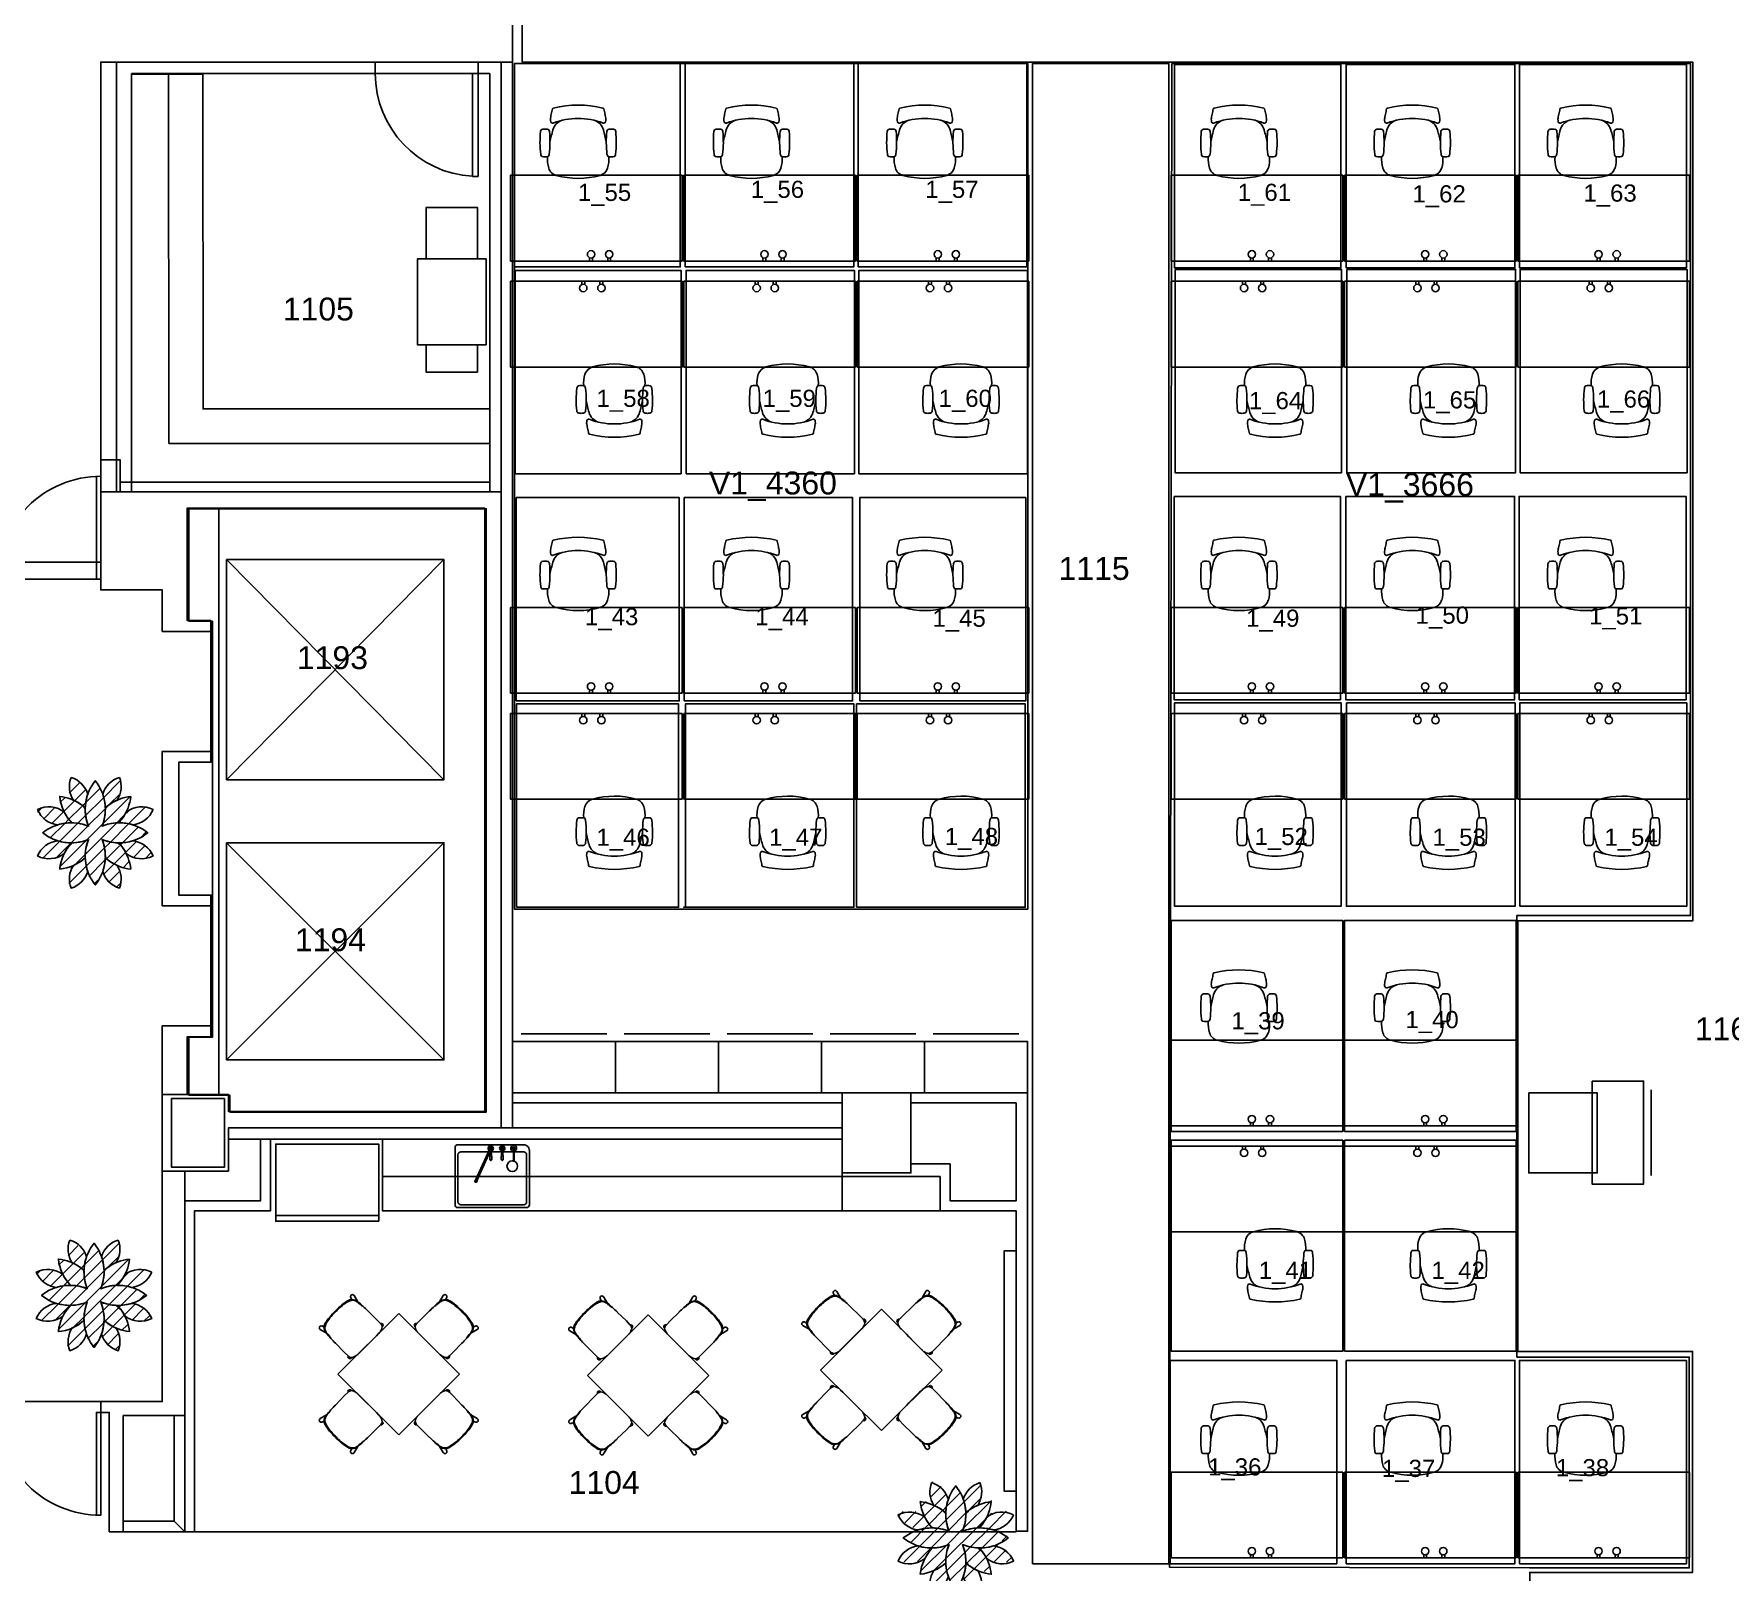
# Model space of a CAD drawing. Header units: inches. Extents: x 4 to 2210, y 3 to 2073.
# Drawn here: x 859 to 1452, y 1080 to 1618 of the extents above; entities that cross this region are included whole.
import ezdxf

# ---------------------------------------------------------------- set-up
doc = ezdxf.new("R2010")
doc.units = ezdxf.units.IN
doc.header["$MEASUREMENT"] = 0
for name, color, linetype in [('Planon_construction', 253, 'Continuous'), ('Planon_space', 40, 'Continuous'), ('Planon_space_number', 30, 'Continuous'), ('Planon_workspace', 210, 'Continuous'), ('Planon_workspace_number', 160, 'Continuous'), ('Planon_zone', 70, 'Continuous')]:
    doc.layers.add(name, color=color, linetype=linetype)
doc.styles.get("Standard").update_dxf_attribs({"font": 'arial.ttf'})
doc.styles.add('TEXT', font='arial.ttf')

# ---------------------------------------------------------------- blocks, each defined once
blk = doc.blocks.new('1Front_1100_A-4_Data_Elec 07 26 18_RDI BASE$0$30DOOR')
for p, q in [((0, 0), (0, 4)), ((36, 0), (36, 4))]:
    blk.add_line(p, q)
blk.add_lwpolyline([(0, -36), (0, 0), (2, 0), (2, -36)], close=True)
blk.add_arc((0, 0), 36, 273.18474, 0)
blk = doc.blocks.new('1Front_1100_A-4_Data_Elec 07 26 18_RDI BASE$0$SINK-01')
for p, q in [((0.19, -19.73), (4.98, -9.18)), ((0.34, -20.61), (5.44, -9.39)), ((-8.12, -20.75), (-8.12, -16.46)), ((-7.88, -20.75), (-7.88, -16.46)), ((-4.08, -16.48), (-3.92, -16.48)), ((-0.08, -16.48), (0.08, -16.48)), ((-3.77, -20.86), (-3.73, -20.75)), ((0.23, -20.85), (0.27, -20.75))]:
    blk.add_line(p, q)
for points in [[(-13.5, -1), (-13.5, -20, 0.414214), (-11.5, -22), (11.5, -22, 0.438303), (12.5, -21), (12.5, -1, 0.414214), (11.5, 0), (-12.5, 0)], [(10.5, -19.5), (10.5, -19.5, 0.414214), (11.5, -18.5), (11.5, -2, 0.414214), (10.5, -1), (-11.5, -1, 0.414214), (-12.5, -2), (-12.5, -18.5, 0.414214), (-11.5, -19.5), (-0.18, -19.5)]]:
    blk.add_lwpolyline(points, format="xyb")
for points in [[(-3.62, -20.75), (-4.38, -20.75)], [(-3.82, -19.5), (-3.71, -19.5)], [(0.38, -20.75), (-0.38, -20.75)], [(0.18, -19.5), (0.29, -19.5)], [(0.84, -19.5), (10.5, -19.5)]]:
    blk.add_lwpolyline(points)
blk.add_circle((-7.5, -14.5), 1.87)
for centre, radius, start, end in [((-12.5, -1), 1, 90, 180), ((5.21, -9.28), 0.411, 283.01549, 208.11333), ((5.21, -9.28), 0.25, 335.56441, 155.56441), ((-8, -16.46), 0.219, 304.88059, 235.11941), ((-8, -16.46), 0.125, 0, 180), ((-8, -20.75), 1.04, 96.93129, 83.06871), ((-8, -20.75), 0.45, 106.1146, 73.8854), ((-8, -20.75), 0.125, 180, 0), ((-4, -20.75), 0.929, 102.34274, 77.65726), ((-4, -20.75), 0.615, 113.70626, 66.29374), ((-4, -20.75), 0.25, 180, 335.56441), ((0, -20.75), 0.929, 102.34274, 49.9515), ((0, -20.75), 0.615, 113.70626, 41.5878), ((0, -20.75), 0.25, 180, 335.56441)]:
    blk.add_arc(centre, radius, start, end)
for points in [[(-4.08, -16.48), (-4.15, -16.57), (-4.38, -16.85), (-4.37, -17.68), (-4.17, -18.73), (-4.15, -19.85), (-4.32, -20.52), (-4.38, -20.75)], [(-3.92, -16.48), (-3.85, -16.57), (-3.62, -16.85), (-3.63, -17.68), (-3.83, -18.73), (-3.85, -19.85), (-3.68, -20.52), (-3.62, -20.75)], [(-0.08, -16.48), (-0.15, -16.57), (-0.38, -16.85), (-0.37, -17.67), (-0.17, -18.73), (-0.15, -19.85), (-0.32, -20.52), (-0.38, -20.75)], [(0.08, -16.48), (0.15, -16.57), (0.38, -16.85), (0.37, -17.67), (0.17, -18.73), (0.15, -19.85), (0.32, -20.52), (0.38, -20.75)]]:
    blk.add_open_spline(points, degree=3, knots=[0, 0, 0, 0, 0.319492, 1.083933, 2.296334, 3.631059, 4.357569, 4.357569, 4.357569, 4.357569])
blk = doc.blocks.new('1Front_1100_A-4_Data_Elec 07 26 18_RDI BASE$0$COPIER')
for points in [[(18, 0), (18, 18), (0, 18), (0, 0)], [(48, -3), (48, 21), (18, 21), (18, -3)], [(57.55, 0), (57.55, 18), (48, 18), (48, 0)]]:
    blk.add_lwpolyline(points, close=True)
blk = doc.blocks.new('Furniture_Workstation_5')
at = {"layer": 'Planon_construction'}
for p, q in [((0, -30), (0, 0)), ((0, 0), (60, 0)), ((60, 0), (60, -30)), ((27.69, -28.84), (27.69, -30)), ((28.71, -28.84), (28.71, -30)), ((34.02, -28.84), (34.02, -30)), ((35.04, -28.84), (35.04, -30)), ((60, -30), (0, -30))]:
    blk.add_line(p, q, dxfattribs=at)
for centre in [(28.2, -27.65), (34.53, -27.65)]:
    blk.add_circle(centre, 1.3, dxfattribs=at)
for centre, radius, start, end in [((23.67, -13.14), 37.67, 76.67131, 103.32868), ((17.25, 19.54), 3.25, 163.66611, 195.34742), ((14.72, 18.85), 0.629, 195.34742, 290.01739), ((18.2, 20.21), 4.08, 163.97064, 176.62728), ((-0.85, 25.69), 15.74, 343.97064, 350.87148), ((15.08, 23.13), 0.391, 103.32868, 170.87149), ((19.57, 14.57), 4.91, 108.25269, 164.80648), ((23.67, -4.17), 24.07, 68.71099, 111.289), ((27.77, 14.57), 4.91, 15.19351, 71.74731), ((32.27, 23.13), 0.391, 9.12852, 76.67131), ((32.63, 18.85), 0.629, 249.98261, 344.65259), ((48.2, 25.69), 15.74, 189.12851, 196.02936), ((29.14, 20.21), 4.08, 3.37272, 16.02936), ((30.1, 19.54), 3.25, 344.65259, 16.33388), ((46.76, 11.58), 36.43, 174.08772, 186.62292), ((11.43, 15.24), 0.906, 97.70655, 174.08772), ((12.08, 10.4), 5.78, 82.31001, 97.70655), ((12.74, 15.24), 0.906, 5.86246, 82.31001), ((-22.88, 11.58), 36.71, 353.42477, 5.86246), ((83.32, -2.74), 70.97, 164.81058, 168.30486), ((-35.98, -2.74), 70.97, 11.69514, 15.18941), ((70.22, 11.58), 36.71, 174.13755, 186.57525), ((34.61, 15.24), 0.906, 97.68998, 174.13755), ((35.26, 10.4), 5.78, 82.29345, 97.68998), ((35.92, 15.24), 0.906, 5.91227, 82.29345), ((0.58, 11.58), 36.43, 353.37709, 5.91227), ((16.71, 8.88), 6.32, 193.78643, 198.65138), ((11.16, 7.01), 0.458, 198.65138, 261.9819), ((12.09, 13.62), 7.14, 261.9819, 277.76099), ((23.87, 5.64), 10.93, 175.28136, 196.52135), ((12.99, 7.02), 0.471, 277.76099, 343.52411), ((4.99, 9.57), 8.87, 342.33271, 345.6469), ((42.35, 9.57), 8.87, 194.35308, 197.66728), ((34.35, 7.02), 0.471, 196.4759, 262.23901), ((23.48, 5.64), 10.93, 343.47865, 4.71865), ((35.25, 13.62), 7.14, 262.23901, 278.0181), ((36.18, 7.01), 0.458, 278.0181, 341.34861), ((30.63, 8.88), 6.32, 341.34861, 346.21356), ((17.04, 3.61), 3.8, 196.47844, 254.76217), ((30.3, 3.61), 3.8, 285.92398, 343.49154), ((23.67, 28.06), 29.14, 254.81823, 285.27333)]:
    blk.add_arc(centre, radius, start, end, dxfattribs=at)
blk = doc.blocks.new('A-FURN-SOCIAL-STATION')
at = {"layer": 'Planon_construction'}
for p, q in [((-340, 546), (-332, 529)), ((-289, 513), (-315, 556)), ((308, 556), (282, 513)), ((325, 529), (333, 546)), ((-3, 432), (-428, 7)), ((-156, 388), (-220, 450)), ((-131, 362), (-156, 388)), ((-124, 362), (-131, 362)), ((421, 7), (-3, 432)), ((124, 362), (117, 362)), ((149, 388), (124, 362)), ((213, 450), (149, 388)), ((-552, 319), (-509, 293)), ((-525, 336), (-542, 344)), ((502, 293), (545, 319)), ((535, 344), (518, 336)), ((-446, 223), (-384, 160)), ((-384, 160), (-358, 134)), ((-358, 134), (-358, 128)), ((351, 134), (377, 160)), ((351, 128), (351, 134)), ((377, 160), (439, 223)), ((-428, 7), (-3, -417)), ((-3, -417), (421, 7)), ((-358, -113), (-358, -120)), ((351, -120), (351, -113)), ((-384, -145), (-446, -209)), ((-358, -120), (-384, -145)), ((377, -145), (351, -120)), ((439, -209), (377, -145)), ((-509, -278), (-552, -304)), ((-542, -329), (-525, -321)), ((-156, -373), (-131, -347)), ((-131, -347), (-124, -347)), ((117, -347), (124, -347)), ((124, -347), (149, -373)), ((545, -304), (502, -278)), ((518, -321), (535, -329)), ((-220, -435), (-156, -373)), ((149, -373), (213, -435)), ((-332, -514), (-340, -531)), ((-315, -541), (-289, -498)), ((282, -498), (308, -541)), ((333, -531), (325, -514))]:
    blk.add_line(p, q, dxfattribs=at)
for centre, radius, start, end in [((-151, 176), 397, 122.7486, 137.0977), ((-211, 265), 295, 120.5124, 130.0643), ((-310, 422), 104, 104.2487, 122.7486), ((-326, 459), 70.4, 95.2454, 120.5124), ((-327, 550), 13.3, 27, 197), ((-325, 481), 43.5, 75.7513, 104.2487), ((-332, 462), 66.7, 49.901, 90.0128), ((-338, 450), 76.5, 48.1334, 71.535), ((-1175, -530), 1369, 45.7023, 49.6451), ((-3609, -3729), 5383, 51.4619, 51.8969), ((1168, -530), 1369, 130.3549, 134.2977), ((3602, -3729), 5383, 128.1031, 128.5381), ((331, 450), 76.5, 108.465, 131.8666), ((325, 462), 66.7, 89.9872, 130.099), ((318, 481), 43.5, 75.7513, 104.2487), ((320, 550), 13.3, 343, 153), ((319, 459), 70.4, 59.4876, 84.7546), ((303, 422), 104, 57.2514, 75.7513), ((204, 265), 295, 49.6154, 59.4876), ((144, 176), 397, 42.9023, 57.2514), ((-455, 330), 70.4, 149.4876, 174.7546), ((-418, 314), 104, 147.2514, 165.7513), ((-261, 215), 295, 139.6154, 149.4876), ((-172, 155), 397, 132.9023, 147.2514), ((-169, 327), 52, 12.5471, 42.585), ((-126, 349), 13.4, 306.3648, 79.8964), ((119, 349), 13.4, 100.1036, 233.6352), ((162, 327), 52.6, 137.702, 167.3632), ((165, 155), 397, 32.7486, 47.0977), ((254, 215), 295, 30.5124, 40.0643), ((411, 314), 104, 14.2487, 32.7486), ((448, 330), 70.4, 5.2454, 30.5124), ((-546, 331), 13.3, 73, 243), ((-458, 336), 66.7, 179.9872, 220.099), ((-477, 329), 43.5, 165.7513, 194.2487), ((-446, 342), 76.5, 198.465, 221.8666), ((534, 1179), 1369, 220.3549, 224.2977), ((3733, 3613), 5383, 218.1031, 218.5381), ((-9968, 9972), 13792, 314.5623, 315.4377), ((-275, 419), 183, 316.9822, 320.7701), ((-189, 348), 71.2, 320.7701, 351.8668), ((182, 348), 71.2, 188.1332, 219.2299), ((268, 419), 183, 219.2299, 223.0178), ((9961, 9972), 13792, 224.5623, 225.4377), ((-541, 1179), 1369, 315.7023, 319.6451), ((-3740, 3613), 5383, 321.4619, 321.8969), ((439, 342), 76.5, 318.1334, 341.535), ((451, 336), 66.7, 319.901, 0.0128), ((470, 329), 43.5, 345.7513, 14.2487), ((539, 331), 13.3, 297, 107), ((-323, 173), 52.6, 227.702, 257.3632), ((-345, 130), 13.4, 190.1036, 323.6352), ((-345, 193), 71.2, 278.1332, 309.2299), ((-415, 279), 183, 309.2299, 313.0178), ((408, 279), 183, 226.9822, 230.7701), ((338, 193), 71.2, 230.7701, 261.8668), ((316, 173), 52, 282.5471, 312.585), ((338, 130), 13.4, 216.3648, 349.8964), ((-345, -115), 13.4, 36.3648, 169.8964), ((-323, -158), 52, 102.5471, 132.585), ((-345, -178), 71.2, 50.7701, 81.8668), ((338, -178), 71.2, 98.1332, 129.2299), ((338, -115), 13.4, 10.1036, 143.6352), ((316, -159), 52.6, 47.702, 77.3632), ((534, -1165), 1369, 135.7023, 139.6451), ((-415, -264), 183, 46.9822, 50.7701), ((-9968, -9957), 13792, 44.5623, 45.4377), ((9961, -9957), 13792, 134.5623, 135.4377), ((408, -264), 183, 129.2299, 133.0178), ((-541, -1165), 1369, 40.3549, 44.2977), ((-546, -316), 13.3, 117, 287), ((-458, -321), 66.7, 139.901, 180.0128), ((-455, -315), 70.4, 185.2454, 210.5124), ((-477, -314), 43.5, 165.7513, 194.2487), ((-446, -327), 76.5, 138.1334, 161.535), ((-418, -299), 104, 194.2487, 212.7486), ((-261, -201), 295, 210.5124, 220.0643), ((-172, -140), 397, 212.7486, 227.0977), ((3733, -3598), 5383, 141.4619, 141.8969), ((-275, -404), 183, 39.2299, 43.0178), ((-189, -334), 71.2, 8.1332, 39.2299), ((-169, -312), 52.6, 317.702, 347.3632), ((-126, -334), 13.4, 280.1036, 53.6352), ((119, -334), 13.4, 126.3648, 259.8964), ((182, -334), 71.2, 140.7701, 171.8668), ((162, -312), 52, 192.5471, 222.585), ((268, -404), 183, 136.9822, 140.7701), ((165, -140), 397, 312.9023, 327.2514), ((-3740, -3598), 5383, 38.1031, 38.5381), ((254, -201), 295, 319.6154, 329.4876), ((439, -327), 76.5, 18.465, 41.8666), ((411, -299), 104, 327.2514, 345.7513), ((451, -321), 66.7, 359.9872, 40.099), ((448, -315), 70.4, 329.4876, 354.7546), ((470, -314), 43.5, 345.7513, 14.2487), ((539, -316), 13.3, 253, 63), ((-151, -161), 397, 222.9023, 237.2514), ((-1175, 545), 1369, 310.3549, 314.2977), ((-3609, 3744), 5383, 308.1031, 308.5381), ((1168, 545), 1369, 225.7023, 229.6451), ((3602, 3744), 5383, 231.4619, 231.8969), ((144, -161), 397, 302.7486, 317.0977), ((-211, -250), 295, 229.6154, 239.4876), ((-310, -408), 104, 237.2514, 255.7513), ((-326, -444), 70.4, 239.4876, 264.7546), ((-327, -535), 13.3, 163, 333), ((-325, -466), 43.5, 255.7513, 284.2487), ((-332, -447), 66.7, 269.9872, 310.099), ((-338, -436), 76.5, 288.465, 311.8666), ((331, -436), 76.5, 228.1334, 251.535), ((325, -447), 66.7, 229.901, 270.0128), ((318, -466), 43.5, 255.7513, 284.2487), ((320, -535), 13.3, 207, 17), ((319, -444), 70.4, 275.2454, 300.5124), ((303, -408), 104, 284.2487, 302.7486), ((204, -250), 295, 300.5124, 310.0643)]:
    blk.add_arc(centre, radius, start, end, dxfattribs=at)
for points in [[(-402, 491), (-417, 478), (-446, 451), (-473, 422), (-486, 407)], [(480, 406), (467, 421), (440, 450), (411, 477), (396, 490)], [(131, 370), (132, 370), (132, 371), (132, 371)], [(-366, 142), (-367, 142), (-367, 143), (-367, 143)], [(359, -128), (360, -128), (360, -128), (360, -128)], [(-138, -355), (-139, -356), (-139, -356), (-139, -356)], [(-487, -391), (-474, -406), (-447, -435), (-418, -462), (-403, -475)], [(395, -476), (410, -463), (439, -436), (466, -407), (479, -392)]]:
    blk.add_open_spline(points, degree=3, dxfattribs=at)
blk = doc.blocks.new('82_planting_generic - 82_planter_round_1200mm-2861272-Planon FM - 1e Verdieping')
at = {"layer": 'Planon_construction', "linetype": 'Continuous'}
blk.add_line((-368, -9), (-360, 0), dxfattribs=at)
at = {"layer": 'Planon_construction'}
for points in [[(45, 38, 0.273397), (-2, 356, 0.273397), (-49, 38, 0.27562), (-369, -8, 0.275602), (-49, -54, 0.273354), (-2, -372, 0.273354), (45, -54, 0.275602), (365, -8, 0.27562)], [(-171, 379, 0.244626), (-155, 220, -0.078598), (-72, 167, -0.077601), (-54, 262, 0.249774)], [(167, 379, 0.249774), (50, 262, -0.077601), (68, 167, -0.078598), (151, 220, 0.244626)], [(-72, 160, 0.025563), (-99, 188, 0.130684), (-251, 246, 0.164541), (-166, 62, -0.095401), (-49, 38, -0.099448)], [(246, 246, 0.130684), (95, 188, 0.025563), (68, 160, -0.099448), (45, 38, -0.088664), (153, 62, 0.031659), (188, 94, 0.130684)], [(-219, 137, 0.289305), (-406, 154, 0.274935), (-264, 48, -0.078844), (-166, 62, -0.073056)], [(402, 154, 0.289305), (214, 137, -0.073056), (162, 62, -0.078844), (260, 48, 0.274935)], [(-166, -78, -0.078814), (-264, -64, 0.274935), (-406, -170, 0.290007), (-219, -153, -0.073048)], [(-72, -183, -0.104586), (-49, -54, -0.095414), (-166, -78, 0.164497), (-251, -262, 0.158425)], [(188, -110, 0.031615), (153, -78, -0.088688), (45, -54, -0.099407), (68, -176, 0.025563), (95, -204, 0.130684), (246, -262, 0.130684)], [(260, -64, -0.078814), (162, -78, -0.073069), (215, -153, 0.289243), (402, -170, 0.274935)], [(-54, -278, -0.077617), (-72, -183, -0.078566), (-155, -236, 0.244728), (-171, -395, 0.249807)], [(151, -236, -0.078566), (68, -183, -0.077617), (50, -278, 0.249807), (167, -395, 0.244728)]]:
    blk.add_lwpolyline(points, format="xyb", close=True, dxfattribs=at)

msp = doc.modelspace()

# ---------------------------------------------------------------- linework, layer by layer
at = {"layer": 'Planon_construction'}
for p, q in [((1022.56, 1235.03), (1022.56, 1607.78)), ((1018.56, 1460.85), (889.31, 1460.87)), ((882.56, 1457.53), (1022.56, 1457.53)), ((923.81, 1246.65), (923.81, 1451.78)), ((926.56, 1433.78), (1002.56, 1356.78)), ((1002.56, 1433.78), (926.56, 1356.78)), ((904.06, 1423.18), (882.56, 1423.18)), ((926.56, 1334.78), (1002.56, 1258.78)), ((1002.56, 1334.78), (926.56, 1258.78)), ((926.56, 1258.78), (926.56, 1334.78)), ((926.56, 1334.78), (1002.56, 1334.78)), ((1002.56, 1258.78), (1002.56, 1334.78)), ((1027.19, 1265.28), (1027.19, 1265.28)), ((1059.56, 1267.9), (1029.56, 1267.9)), ((1062.56, 1265.28), (1062.56, 1247.28)), ((1063.19, 1265.28), (1063.19, 1265.28)), ((1095.56, 1267.9), (1065.56, 1267.9)), ((1098.56, 1247.28), (1098.56, 1265.28)), ((1099.19, 1265.28), (1099.19, 1265.28)), ((1131.56, 1267.9), (1101.56, 1267.9)), ((1134.56, 1247.28), (1134.56, 1265.28)), ((1135.19, 1265.28), (1135.19, 1265.28)), ((1167.56, 1267.9), (1137.56, 1267.9)), ((1170.56, 1247.28), (1170.56, 1265.28)), ((1171.19, 1265.28), (1171.19, 1265.28)), ((1203.56, 1267.9), (1173.56, 1267.9)), ((926.56, 1258.78), (1002.56, 1258.78)), ((1165.81, 1247.28), (1026.56, 1247.28)), ((1421.98, 1250.75), (1421.98, 1250.75)), ((1424.61, 1218.38), (1424.61, 1248.38)), ((1141.81, 1243.78), (1026.56, 1243.78)), ((911.94, 1134.4), (911.94, 1219.9)), ((979.74, 1204.36), (943.74, 1204.36)), ((890.44, 1097.53), (908.19, 1097.53)), ((885.56, 1093.79), (890.44, 1093.78))]:
    msp.add_line(p, q, dxfattribs=at)
at = {"layer": 'Planon_construction', "linetype": 'Continuous'}
for p, q in [((871.57, 1352.08), (875.15, 1355.66)), ((871.59, 1356.59), (872.33, 1357.33)), ((860.5, 1345.5), (861.88, 1346.88)), ((862.49, 1343), (866.4, 1346.91)), ((868.28, 1348.79), (869.96, 1350.47)), ((865.33, 1341.35), (869.43, 1345.45)), ((896.53, 1336.63), (898.32, 1338.42)), ((884.46, 1329.05), (889.14, 1333.73)), ((893.85, 1329.46), (897.89, 1333.5)), ((898.06, 1329.18), (899.99, 1331.11)), ((885.25, 1320.86), (889, 1324.61)), ((890.27, 1325.88), (892.3, 1327.91)), ((880.12, 1320.22), (881.6, 1321.69)), ((887.94, 1319.06), (889.28, 1320.4)), ((871.13, 1190.31), (874.71, 1193.89)), ((871.15, 1194.83), (871.89, 1195.56)), ((867.84, 1187.02), (869.52, 1188.7)), ((860.06, 1183.74), (861.44, 1185.11)), ((862.05, 1181.23), (865.95, 1185.14)), ((864.89, 1179.58), (868.99, 1183.68)), ((896.09, 1174.86), (897.88, 1176.65)), ((884.02, 1167.28), (888.7, 1171.96)), ((893.41, 1167.69), (897.45, 1171.73)), ((897.62, 1167.41), (899.55, 1169.34)), ((884.81, 1159.09), (888.56, 1162.84)), ((889.83, 1164.11), (891.86, 1166.15)), ((879.68, 1158.45), (881.15, 1159.93)), ((887.5, 1157.3), (888.84, 1158.64)), ((1172.76, 1106.03), (1176.34, 1109.61)), ((1172.78, 1110.55), (1173.52, 1111.28)), ((1169.47, 1102.74), (1171.15, 1104.42)), ((1161.69, 1099.46), (1163.07, 1100.83)), ((1163.68, 1096.95), (1167.58, 1100.86)), ((1166.52, 1095.3), (1170.62, 1099.4)), ((1197.72, 1090.58), (1199.51, 1092.37)), ((1185.65, 1083), (1190.33, 1087.68)), ((1195.04, 1083.41), (1199.08, 1087.45)), ((1191.46, 1079.83), (1193.49, 1081.87)), ((1199.25, 1083.13), (1201.18, 1085.06))]:
    msp.add_line(p, q, dxfattribs=at)
at = {"layer": 'Planon_construction'}
for points in [[(978.56, 1607.78), (882.56, 1607.78), (882.56, 1423.18)], [(888.05, 1457.53), (888.05, 1607.78)], [(1026.56, 1235.03), (1026.56, 1607.78), (1014.56, 1607.78)], [(893.32, 1457.53), (893.32, 1603.78), (978.56, 1603.78)], [(1014.56, 1603.78), (1018.56, 1603.78), (1018.56, 1457.53)], [(882.56, 1468.68), (889.31, 1468.68), (889.31, 1457.53)], [(904.06, 1423.18), (904.06, 1408.68), (921.06, 1408.68), (921.06, 1412.43), (912.81, 1412.43), (912.81, 1451.78), (1016.81, 1451.78), (1016.81, 1240.78), (927.19, 1240.78), (927.19, 1246.65), (904.06, 1246.65)], [(927.74, 1240.58), (927.74, 1246.46), (913.36, 1246.45), (913.36, 1266.73), (921.61, 1266.73), (921.61, 1412.23), (913.36, 1412.23), (913.36, 1451.58), (1017.36, 1451.58), (1017.36, 1240.58), (927.74, 1240.58)], [(885.56, 1093.79), (885.56, 1135.53), (882.56, 1135.53), (882.56, 1139.28), (904.06, 1139.28), (904.06, 1270.68), (921.06, 1270.68), (921.06, 1266.93), (912.81, 1266.93), (912.81, 1246.65)], [(1141.81, 1206.04), (1176.01, 1206.04), (1176, 1218.02), (1141.79, 1218.02), (1141.81, 1218.03), (1176.01, 1218.02), (1176.01, 1206.04), (1202.6, 1206.04), (1202.6, 1093.95), (1206.6, 1093.95), (1206.6, 1247.26), (1165.81, 1247.26)], [(1165.81, 1222.4), (1179.51, 1222.4), (1179.51, 1209.54), (1202.6, 1209.54), (1202.6, 1243.76), (1165.81, 1243.76)], [(904.06, 1219.9), (927.19, 1219.9), (927.19, 1235.03), (1141.81, 1235.03)], [(941.94, 1231.04), (941.94, 1206.04), (915.35, 1206.04), (915.35, 1093.79), (911.94, 1093.79)], [(938.44, 1231.04), (938.44, 1209.54), (911.94, 1209.54)], [(927.19, 1231.04), (1141.81, 1231.04), (1141.81, 1218.03), (981.03, 1218.03)], [(911.94, 1093.79), (890.44, 1093.78), (890.44, 1134.4), (911.94, 1134.4), (911.94, 1093.79)], [(908.19, 1134.4), (908.19, 1097.53), (911.94, 1093.79)]]:
    msp.add_lwpolyline(points, dxfattribs=at)
for points in [[(918.25, 1603.55), (893.3, 1603.55), (893.32, 1460.87), (1018.56, 1460.89), (1018.56, 1469.11), (1018.56, 1486.47), (918.36, 1486.49)], [(893.3, 1603.55), (893.32, 1460.87), (1018.56, 1460.89), (1018.56, 1474.4), (906.4, 1474.4), (906.28, 1603.55)], [(1002.56, 1356.78), (926.56, 1356.78), (926.56, 1433.78), (1002.56, 1433.78)], [(904.06, 1312.68), (904.06, 1366.68), (921.06, 1366.68), (921.06, 1362.93), (909.81, 1362.93), (909.81, 1316.43), (921.06, 1316.43), (921.06, 1312.68)], [(1206.56, 1247.28), (1026.56, 1247.28), (1026.56, 1265.28), (1206.56, 1265.28)], [(1403.98, 1251.38), (1421.98, 1251.38), (1421.98, 1215.38), (1403.98, 1215.38)], [(1141.81, 1247.28), (1141.81, 1219.28), (1165.81, 1219.28), (1165.81, 1247.28)], [(1381.81, 1247.28), (1381.81, 1219.28), (1405.81, 1219.28), (1405.81, 1247.28)], [(907.31, 1245.28), (907.31, 1221.28), (925.81, 1221.28), (925.81, 1245.28)], [(979.74, 1202.36), (979.74, 1229.36), (943.74, 1229.36), (943.74, 1202.36)], [(1141.81, 1231.04), (981.03, 1231.04), (981.03, 1206.04), (1141.81, 1206.04)], [(1202.6, 1192.01), (1202.6, 1107.98), (1198.38, 1107.98), (1198.38, 1192.01)]]:
    msp.add_lwpolyline(points, close=True, dxfattribs=at)
for points in [[(818.06, 1456.93), (818.06, 1426.93), (816.56, 1426.93), (816.56, 1456.97, -0.413932), (846.56, 1426.93, -0.414214), (882.56, 1462.93), (882.56, 1426.93), (881.06, 1426.93), (881.06, 1462.93)], [(818.06, 1105.53), (818.06, 1135.53), (816.56, 1135.53), (816.56, 1105.49, 0.413932), (846.56, 1135.53, 0.414214), (882.56, 1099.53), (882.56, 1135.53), (881.06, 1135.53), (881.06, 1099.53)]]:
    msp.add_lwpolyline(points, format="xyb", dxfattribs=at)
at = {"layer": 'Planon_construction', "linetype": 'Continuous'}
for points in [[(862.22, 1329.26), (868.04, 1335.08), (874.39, 1341.43), (877.01, 1344.05), (883.35, 1350.39), (889.2, 1356.24)], [(869.47, 1345.49), (873.26, 1349.28), (877.12, 1353.14)], [(876.01, 1347.54), (876.98, 1348.51), (882.1, 1353.63)], [(864.78, 1336.31), (869.98, 1341.51), (871.2, 1342.73), (875.95, 1347.48)], [(866.92, 1329.47), (872.05, 1334.6), (877.9, 1340.45), (877.97, 1340.52), (883.86, 1346.41), (885.76, 1348.31), (888.96, 1351.51)], [(868.01, 1326.07), (877.6, 1335.66), (882.91, 1340.97), (892.76, 1350.82)], [(871.4, 1320.48), (877.24, 1326.32), (883.61, 1332.69), (885.8, 1334.88), (892.18, 1341.26), (897.98, 1347.06)], [(872.16, 1325.73), (873.51, 1327.08), (876.85, 1330.42), (888.04, 1341.61), (890.33, 1343.9), (892.79, 1346.36)], [(883.39, 1323.49), (887.05, 1327.15), (891.03, 1331.13), (894.92, 1335.02)], [(889.23, 1333.82), (890.06, 1334.65), (895.53, 1340.12)], [(878.4, 1322.99), (883.8, 1328.39), (884.36, 1328.95)], [(861.78, 1167.49), (867.6, 1173.31), (873.95, 1179.66), (876.57, 1182.28), (882.91, 1188.62), (888.76, 1194.47)], [(866.48, 1167.71), (871.61, 1172.83), (877.46, 1178.68), (877.52, 1178.75), (883.42, 1184.65), (885.32, 1186.54), (888.52, 1189.74)], [(867.57, 1164.3), (877.16, 1173.89), (882.47, 1179.2), (892.32, 1189.05)], [(869.03, 1183.72), (872.82, 1187.51), (876.68, 1191.37)], [(875.57, 1185.77), (876.54, 1186.74), (881.66, 1191.86)], [(864.34, 1174.54), (869.54, 1179.74), (870.76, 1180.97), (875.51, 1185.72)], [(870.96, 1158.72), (876.8, 1164.55), (883.17, 1170.92), (885.36, 1173.12), (891.74, 1179.49), (897.54, 1185.29)], [(871.72, 1163.96), (873.07, 1165.31), (876.41, 1168.65), (887.6, 1179.84), (889.89, 1182.13), (892.35, 1184.59)], [(888.79, 1172.05), (889.62, 1172.88), (895.09, 1178.35)], [(882.95, 1161.72), (886.61, 1165.39), (890.59, 1169.36), (894.48, 1173.25)], [(877.96, 1161.23), (883.36, 1166.62), (883.92, 1167.18)], [(1163.41, 1083.21), (1169.23, 1089.03), (1175.58, 1095.38), (1178.2, 1098), (1184.54, 1104.34), (1190.39, 1110.19)], [(1168.11, 1083.43), (1173.24, 1088.55), (1179.09, 1094.4), (1179.15, 1094.47), (1185.05, 1100.37), (1186.95, 1102.26), (1190.15, 1105.46)], [(1169.2, 1080.02), (1178.79, 1089.61), (1184.1, 1094.92), (1193.95, 1104.77)], [(1170.66, 1099.44), (1174.45, 1103.23), (1178.31, 1107.09)], [(1177.2, 1101.49), (1178.17, 1102.46), (1183.29, 1107.58)], [(1165.97, 1090.26), (1171.17, 1095.46), (1172.39, 1096.69), (1177.14, 1101.44)], [(1172.59, 1074.44), (1178.43, 1080.27), (1184.8, 1086.64), (1186.99, 1088.84), (1193.37, 1095.21), (1199.17, 1101.01)], [(1173.35, 1079.68), (1174.7, 1081.03), (1178.04, 1084.37), (1189.23, 1095.56), (1191.52, 1097.85), (1193.98, 1100.31)], [(1190.42, 1087.77), (1191.25, 1088.6), (1196.72, 1094.07)], [(1184.58, 1077.44), (1188.24, 1081.11), (1192.22, 1085.08), (1196.11, 1088.97)], [(1179.59, 1076.95), (1184.99, 1082.34), (1185.55, 1082.9)]]:
    msp.add_lwpolyline(points, dxfattribs=at)
at = {"layer": 'Planon_space'}
for points in [[(1029.94, 1607.78), (1029.94, 1667.53), (1385.84, 1667.6), (1385.84, 1699.29), (1405.81, 1699.29), (1405.81, 1727.28), (1385.84, 1727.29), (1385.84, 1829.57), (1486.36, 1829.57)], [(1486.36, 875.15), (1405.81, 875.15), (1405.81, 875.15), (1382.2, 875.15), (1382.2, 1079.58), (1438.4, 1079.58), (1439.11, 1079.58), (1439.11, 1156.85), (1378.02, 1156.85), (1378.02, 1307.43), (1439.19, 1307.43), (1439.19, 1607.77), (1029.94, 1607.78)], [(816.56, 1426.93), (882.56, 1426.93), (882.56, 1423.18), (904.06, 1423.18), (904.06, 1408.68), (921.06, 1408.68), (921.06, 1366.68), (904.06, 1366.68), (904.06, 1312.68), (921.06, 1312.68), (921.06, 1270.68), (904.06, 1270.68), (904.06, 1139.28), (794.48, 1139.28)]]:
    msp.add_lwpolyline(points, dxfattribs=at)
for points in [[(882.56, 1607.78), (882.56, 1432.93), (813.56, 1432.93), (813.56, 1464.93), (816.56, 1464.93), (816.56, 1468.68), (813.56, 1468.68), (813.56, 1607.52), (644.69, 1607.52), (644.69, 1589.03), (596.94, 1589.03), (596.94, 1607.53), (413.85, 1607.54), (413.85, 1667.53), (1026.56, 1667.53), (1026.56, 1607.78), (882.56, 1607.78)], [(1208.35, 1607.28), (1256.05, 1607.28), (1256.05, 1082.62), (1208.35, 1082.62)], [(893.32, 1460.87), (893.32, 1603.78), (1018.56, 1603.78), (1018.56, 1460.85), (893.32, 1460.87)], [(926.56, 1433.78), (1002.56, 1433.78), (1002.56, 1356.78), (926.56, 1356.78)], [(926.56, 1334.78), (1002.56, 1334.78), (1002.56, 1258.78), (926.56, 1258.78)], [(915.35, 1093.79), (915.35, 1206.04), (941.94, 1206.04), (941.94, 1231.04), (1141.81, 1231.04), (1141.81, 1218.03), (1176.01, 1218.02), (1176.01, 1206.04), (1202.6, 1206.04), (1202.6, 1093.79), (915.35, 1093.79)]]:
    msp.add_lwpolyline(points, close=True, dxfattribs=at)
at = {"layer": 'Planon_workspace', "linetype": 'Continuous'}
for points in [[(1027.21, 1536.17), (1027.21, 1607.28), (1085.2, 1607.28), (1085.2, 1536.17), (1028.52, 1536.17)], [(1086.94, 1536.17), (1086.94, 1607.28), (1145.81, 1607.28), (1145.81, 1536.17), (1086.94, 1536.17)], [(1147.41, 1536.17), (1147.41, 1607.28), (1206.36, 1607.28), (1206.36, 1536.17), (1147.41, 1536.17)], [(1257.93, 1606.9), (1316.14, 1606.9), (1316.14, 1535.79), (1257.93, 1535.79), (1257.93, 1606.9)], [(1318.04, 1606.9), (1377.01, 1606.9), (1377.01, 1535.79), (1318.04, 1535.79), (1318.04, 1606.9)], [(1378.6, 1535.79), (1378.6, 1606.9), (1436.98, 1606.9), (1436.98, 1535.79), (1378.6, 1535.79)], [(1027.47, 1463.79), (1027.47, 1534.91), (1085.46, 1534.91), (1085.46, 1463.79), (1028.77, 1463.79)], [(1087.2, 1463.79), (1087.2, 1534.91), (1146.07, 1534.91), (1146.07, 1463.79), (1087.2, 1463.79)], [(1147.67, 1463.79), (1147.67, 1534.91), (1206.62, 1534.91), (1206.62, 1463.79), (1147.67, 1463.79)], [(1258.16, 1535.28), (1316.36, 1535.28), (1316.36, 1464.16), (1258.16, 1464.16), (1258.16, 1535.28)], [(1318.26, 1535.28), (1377.23, 1535.28), (1377.23, 1464.16), (1318.26, 1464.16), (1318.26, 1535.28)], [(1378.83, 1464.16), (1378.83, 1535.28), (1437.2, 1535.27), (1437.21, 1464.16), (1378.83, 1464.16)], [(1027.85, 1384.33), (1027.85, 1455.44), (1084.82, 1455.44), (1084.82, 1384.33), (1028.13, 1384.33)], [(1086.55, 1384.33), (1086.55, 1455.44), (1145.42, 1455.44), (1145.42, 1384.33), (1086.55, 1384.33)], [(1147.97, 1384.33), (1147.97, 1455.44), (1205.97, 1455.44), (1205.97, 1384.33), (1147.97, 1384.33)], [(1257.81, 1455.88), (1316.01, 1455.88), (1316.01, 1384.77), (1257.81, 1384.77), (1257.81, 1455.88)], [(1317.92, 1455.88), (1376.89, 1455.88), (1376.89, 1384.77), (1317.92, 1384.77), (1317.92, 1455.88)], [(1378.48, 1384.77), (1378.48, 1455.88), (1436.86, 1455.88), (1436.86, 1384.77), (1378.48, 1384.77)], [(1027.87, 1312.17), (1027.87, 1383.28), (1084.62, 1383.28), (1084.62, 1312.17), (1027.94, 1312.17)], [(1086.97, 1312.17), (1086.97, 1383.28), (1145.92, 1383.28), (1145.92, 1312.17), (1086.36, 1312.17)], [(1146.83, 1312.17), (1146.83, 1383.28), (1205.78, 1383.28), (1205.78, 1312.17), (1146.83, 1312.17)], [(1258, 1383.67), (1316.21, 1383.67), (1316.21, 1312.56), (1258, 1312.56), (1258, 1383.67)], [(1318.11, 1383.67), (1377.08, 1383.67), (1377.08, 1312.56), (1318.11, 1312.56), (1318.11, 1383.67)], [(1378.67, 1312.56), (1378.67, 1383.67), (1437.05, 1383.66), (1437.05, 1312.56), (1378.67, 1312.56)], [(1256.81, 1233.73), (1256.81, 1307.61), (1316.81, 1307.61), (1316.81, 1233.73), (1256.81, 1233.73)], [(1317.42, 1233.73), (1317.42, 1307.61), (1377.42, 1307.61), (1377.42, 1233.73), (1317.42, 1233.73)], [(1256.82, 1156.9), (1256.82, 1230.69), (1316.82, 1230.69), (1316.82, 1156.9), (1256.82, 1156.9)], [(1317.42, 1156.9), (1317.42, 1230.69), (1377.42, 1230.69), (1377.42, 1156.9), (1317.42, 1156.9)], [(1256.5, 1153.73), (1314.7, 1153.73), (1314.7, 1082.62), (1256.5, 1082.62), (1256.5, 1153.73)], [(1318.03, 1153.73), (1377, 1153.73), (1377, 1082.62), (1318.03, 1082.62), (1318.03, 1153.73)], [(1378.6, 1082.62), (1378.6, 1153.73), (1436.98, 1153.72), (1436.98, 1082.62), (1378.6, 1082.62)]]:
    msp.add_lwpolyline(points, close=True, dxfattribs=at)
at = {"layer": 'Planon_zone'}
msp.add_lwpolyline([(1027.21, 1607.28), (1206.71, 1607.28), (1206.71, 1311.55), (1027.21, 1311.55)], close=True, dxfattribs=at)
msp.add_lwpolyline([(1256.99, 1607.28), (1438.4, 1607.28), (1438.4, 1309.3), (1377.7, 1309.3), (1377.7, 1154.88), (1437.93, 1154.88), (1437.93, 1081.12), (1382.04, 1081.12), (1256.28, 1081.36), (1256.99, 1607.28)], dxfattribs=at)

# ---------------------------------------------------------------- block references
at = {"layer": 'Planon_construction', "xscale": -1}
msp.add_blockref('1Front_1100_A-4_Data_Elec 07 26 18_RDI BASE$0$30DOOR', (1014.56, 1603.78), dxfattribs=at)
at = {"layer": 'Planon_construction'}
for p in [(1025.8, 1568.19), (1086.41, 1568.19), (1147.01, 1568.19), (1256.83, 1568.19), (1317.43, 1568.19), (1378.04, 1568.19), (1025.8, 1417.04), (1086.41, 1417.04), (1147.01, 1417.04), (1256.83, 1417.04), (1317.43, 1417.04), (1378.04, 1417.04), (1256.83, 1265.75), (1317.43, 1265.75), (1256.81, 1114.64), (1317.42, 1114.64), (1378.02, 1114.64)]:
    msp.add_blockref('Furniture_Workstation_5', p, dxfattribs=at)
at = {"layer": 'Planon_construction', "xscale": -1, "rotation": 90}
msp.add_blockref('1Front_1100_A-4_Data_Elec 07 26 18_RDI BASE$0$COPIER', (1014.3, 1556.91), dxfattribs=at)
at = {"layer": 'Planon_construction'}
for name, p, rotation in [('Furniture_Workstation_5', (1085.8, 1501.11), 180), ('Furniture_Workstation_5', (1146.41, 1501.11), 180), ('Furniture_Workstation_5', (1207.01, 1501.11), 180), ('Furniture_Workstation_5', (1316.83, 1501.11), 180), ('Furniture_Workstation_5', (1377.43, 1501.11), 180), ('Furniture_Workstation_5', (1438.04, 1501.11), 180), ('Furniture_Workstation_5', (1085.8, 1349.97), 180), ('Furniture_Workstation_5', (1146.41, 1349.97), 180), ('Furniture_Workstation_5', (1207.01, 1349.97), 180), ('Furniture_Workstation_5', (1316.83, 1349.97), 180), ('Furniture_Workstation_5', (1377.43, 1349.97), 180), ('Furniture_Workstation_5', (1438.04, 1349.97), 180), ('1Front_1100_A-4_Data_Elec 07 26 18_RDI BASE$0$SINK-01', (1018.94, 1207.13), 179.9999999999999), ('Furniture_Workstation_5', (1316.83, 1198.67), 180), ('Furniture_Workstation_5', (1377.43, 1198.67), 180)]:
    msp.add_blockref(name, p, dxfattribs=dict(at, rotation=rotation))
at = {"layer": 'Planon_construction', "xscale": 0.05, "yscale": 0.05, "zscale": 0.05}
for name, p in [('82_planting_generic - 82_planter_round_1200mm-2861272-Planon FM - 1e Verdieping', (880.75, 1338.63)), ('82_planting_generic - 82_planter_round_1200mm-2861272-Planon FM - 1e Verdieping', (880.31, 1176.86)), ('A-FURN-SOCIAL-STATION', (986.91, 1148.55)), ('A-FURN-SOCIAL-STATION', (1074.14, 1148.09)), ('A-FURN-SOCIAL-STATION', (1155.65, 1149.99)), ('82_planting_generic - 82_planter_round_1200mm-2861272-Planon FM - 1e Verdieping', (1181.61, 1092.02))]:
    msp.add_blockref(name, p, dxfattribs=at)

# ---------------------------------------------------------------- texts
at = {"layer": 'Planon_space_number'}
for s, p in [('1105', (946.21, 1517.42)), ('V1_4360', (1095.19, 1456.57)), ('V1_3666', (1317.92, 1456.03)), ('1115', (1217.44, 1426.68)), ('1193', (951.14, 1395.47)), ('1194', (950.46, 1296.82)), ('1166', (1439.9, 1265.67)), ('1104', (1046.15, 1107.02))]:
    msp.add_text(s, height=8, dxfattribs=at).set_placement(p)
at = {"layer": 'Planon_workspace_number', "style": 'TEXT'}
for s, p in [('1_56', (1109.83, 1560.28)), ('1_57', (1170.83, 1560.28)), ('1_55', (1049.38, 1559.21)), ('1_61', (1280.07, 1559.24)), ('1_62', (1341.18, 1558.7)), ('1_63', (1400.93, 1558.97)), ('1_58', (1055.9, 1487.2)), ('1_59', (1113.96, 1487.19)), ('1_60', (1175.49, 1487.19)), ('1_64', (1283.99, 1486.39)), ('1_65', (1344.83, 1486.66)), ('1_66', (1405.66, 1486.93)), ('1_50', (1342.29, 1411.36)), ('1_43', (1051.87, 1410.83)), ('1_44', (1111.41, 1410.83)), ('1_45', (1173.36, 1410.29)), ('1_49', (1283.01, 1410.29)), ('1_51', (1402.91, 1411.09)), ('1_46', (1055.88, 1333.69)), ('1_47', (1116.23, 1333.69)), ('1_48', (1177.65, 1333.95)), ('1_52', (1285.97, 1333.96)), ('1_53', (1348.19, 1333.69)), ('1_54', (1408.27, 1333.69)), ('1_39', (1277.87, 1269.49)), ('1_40', (1338.7, 1269.91)), ('1_41', (1287.44, 1182.22)), ('1_42', (1347.84, 1182.22)), ('1_36', (1269.73, 1113.47)), ('1_37', (1330.52, 1112.94)), ('1_38', (1391.32, 1113.2))]:
    msp.add_text(s, height=6, dxfattribs=at).set_placement(p)

doc.saveas('drawing.dxf')
